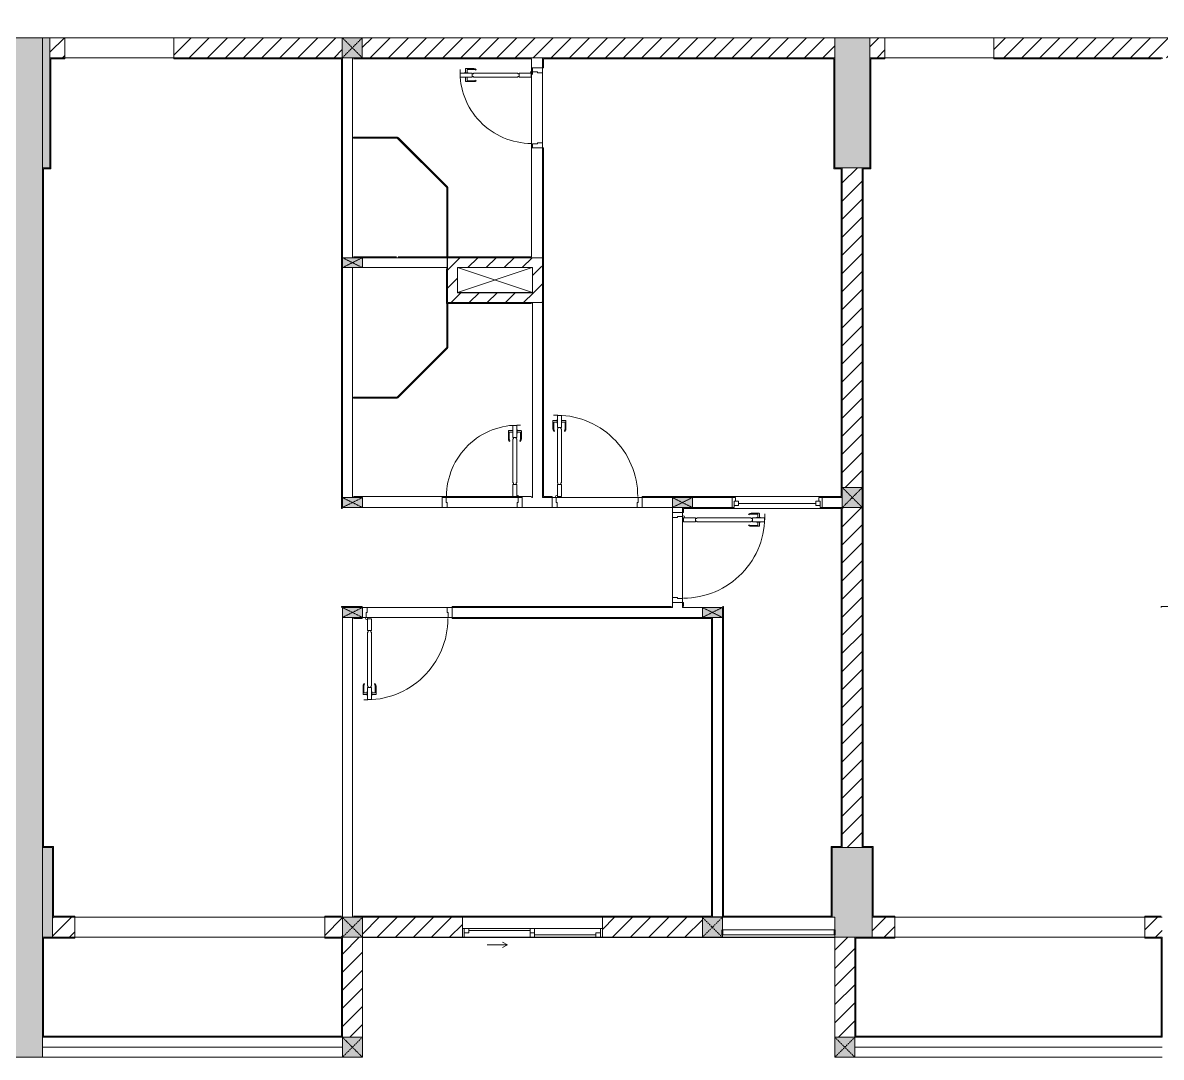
# Model space of a CAD drawing. Header units: millimetres. Extents: x 81424 to 264319, y 405 to 78637.
# Drawn here: x 228621 to 240007, y 23337 to 33687 of the extents above; entities that cross this region are included whole.
import ezdxf

# ---------------------------------------------------------------- set-up
doc = ezdxf.new("R2010")
doc.units = ezdxf.units.MM
doc.linetypes.add('IMPORT-Dash _2_', pattern=[6, 3, -3])
for name, color, linetype, lineweight in [('0-2', 130, 'Continuous', 9), ('A-DETL-GENF-6', 20, 'Continuous', 9), ('A-DETL-GENF-7', 130, 'Continuous', 9), ('A-DETL-THIN-3', 151, 'Continuous', 9), ('A-DOOR-2', 130, 'Continuous', 9), ('A-FLOR-1', 130, 'Continuous', 9), ('A-FLOR-HRAL-2', 130, 'Continuous', 9), ('A-GLAZ-2', 130, 'Continuous', 9), ('A-GLAZ-CURT', 130, 'Continuous', 9), ('A-WALL-1', 130, 'Continuous', 9), ('A-WALL-PATT-4', 130, 'Continuous', 9), ('A_1404_dwg-1', 130, 'Continuous', 9), ('I-WALL', 130, 'Continuous', 9), ('I-WALL-1', 130, 'Continuous', 9), ('S-COLS-1', 130, 'Continuous', 9), ('S-COLS-2', 130, 'Continuous', 9), ('S-COLS-4', 130, 'Continuous', 9), ('S-COLS-9', 130, 'IMPORT-Dash _2_', 9), ('S-COLS-HDLN-1', 130, 'IMPORT-Dash _2_', 9)]:
    doc.layers.add(name, color=color, linetype=linetype, lineweight=lineweight)
pattern_1 = [(45, (0, 0), (-90.50967, 90.50967), [])]

# ---------------------------------------------------------------- blocks, each defined once
blk = doc.blocks.new('A_1404_dwg_NCV_TKTC_KET CAU_rvt-1-TKTC_MB HOÀN THIỆN SÀN TẦNG 3-4-4819833-KeyPlan-CH4')
at = {"layer": 'S-COLS-1'}
for points in [[(91853, 32237), (91928, 32237), (91928, 33537), (91853, 33537), (91853, 33295)], [(99843, 32237), (100128, 32237), (100128, 33537), (99778, 33537), (99778, 32237)], [(91953, 24537), (91953, 25437), (91853, 25437), (91853, 24537)], [(99778, 24537), (100153, 24537), (100153, 25437), (99753, 25437), (99753, 24737), (99778, 24737), (99778, 24537)]]:
    blk.add_hatch(color=256, dxfattribs=at).paths.add_polyline_path(points)
at = {"layer": 'A-FLOR-1'}
for p, q in [((96753, 30987), (96003, 30987)), ((95053, 23337), (95053, 24535)), ((95053, 24535), (98653, 24535)), ((98653, 24535), (99778, 24535)), ((91853, 23337), (94853, 23337)), ((99977, 23337), (103053, 23337))]:
    blk.add_line(p, q, dxfattribs=at)
at = {"layer": 'S-COLS-2'}
for p, q in [((99853, 32237), (100053, 32237)), ((100053, 25437), (99853, 25437)), ((91953, 24537), (91953, 24737)), ((100153, 24537), (100153, 24737)), ((99778, 24537), (99978, 24537))]:
    blk.add_line(p, q, dxfattribs=at)
at = {"layer": 'S-COLS-2', "flags": 128}
for points in [[(91928, 33337), (91928, 33537), (91853, 33537)], [(100128, 33337), (100128, 33537), (99778, 33537), (99778, 33337)]]:
    blk.add_lwpolyline(points, dxfattribs=at)
blk = doc.blocks.new('A_1404_dwg_DOOR_CW_01 CANH MO-PANEL KINH - DIW_01-900x2200-CỬA GỖ VÂN LAMINATE-553393-TKTC_MB HOÀN THIỆN SÀN TẦNG 3-4-4819840-KeyPlan-CH4')
at = {"layer": 'A-DETL-GENF-7'}
for p, q in [((46582, 38482), (46582, 38521)), ((46666, 38525), (46586, 38525)), ((46599, 38482), (46599, 38513)), ((46603, 38517), (46666, 38517)), ((46691, 38517), (46687, 38511)), ((46582, 38438), (46582, 38399)), ((46666, 38395), (46586, 38395)), ((46599, 38438), (46599, 38407)), ((46603, 38403), (46666, 38403)), ((46691, 38404), (46687, 38410))]:
    blk.add_line(p, q, dxfattribs=at)
at = {"layer": 'A-DETL-GENF-7', "flags": 128}
for points in [[(46531, 38440), (46531, 38480), (46651, 38480), (46651, 38440)], [(46610, 38482), (46610, 38480), (46571, 38480), (46571, 38482)], [(46610, 38438), (46610, 38440), (46571, 38440), (46571, 38438)], [(47207, 38474), (47207, 38480), (46665, 38480), (46665, 38474), (46651, 38474), (46651, 38446), (46665, 38446), (46665, 38440), (47207, 38440), (47207, 38446), (47221, 38446), (47221, 38474)], [(47221, 38480), (47221, 38440), (47341, 38440), (47341, 38480)]]:
    blk.add_lwpolyline(points, close=True, dxfattribs=at)
at = {"layer": 'A-DETL-GENF-7'}
blk.add_circle((47343, 38430), 10, dxfattribs=at)
for centre, radius, start, end in [((47343, 38430), 814, 90, 182), ((46586, 38521), 4, 90, 180), ((46603, 38513), 4, 90, 180), ((46666, 38480), 45, 55, 90), ((46666, 38480), 37, 55, 90), ((46586, 38399), 4, 180, 270), ((46603, 38407), 4, 180, 270), ((46666, 38440), 37, 270, 305), ((46666, 38440), 45, 270, 305)]:
    blk.add_arc(centre, radius, start, end, dxfattribs=at)
at = {"layer": 'A-DOOR-2'}
blk.add_line((47353, 38430), (47353, 38455), dxfattribs=at)
at = {"layer": 'A-DOOR-2', "flags": 128}
for points in [[(47453, 39237), (47453, 39287), (47353, 39287), (47353, 39247), (47403, 39247), (47403, 39237)], [(47453, 38387), (47453, 38437), (47403, 38437), (47403, 38427), (47353, 38427), (47353, 38387)]]:
    blk.add_lwpolyline(points, close=True, dxfattribs=at)
blk = doc.blocks.new('A_1404_dwg_DOOR_CW_01 CANH MO-PANEL KINH - DIG_02-800x2200-CỬA NHÔM KÍNH-V60-TKTC_MB HOÀN THIỆN SÀN TẦNG 3-4-4819851-KeyPlan-CH4')
at = {"layer": 'A-DETL-GENF-7'}
for p, q in [((104756, 29607), (104717, 29607)), ((104800, 29607), (104839, 29607)), ((104713, 29524), (104713, 29603)), ((104721, 29586), (104721, 29524)), ((104721, 29498), (104728, 29503)), ((104756, 29590), (104725, 29590)), ((104800, 29590), (104831, 29590)), ((104835, 29498), (104828, 29503)), ((104835, 29586), (104835, 29524)), ((104843, 29524), (104843, 29603))]:
    blk.add_line(p, q, dxfattribs=at)
at = {"layer": 'A-DETL-GENF-7', "flags": 128}
for points in [[(104756, 29579), (104758, 29579), (104758, 29619), (104756, 29619)], [(104798, 29659), (104758, 29659), (104758, 29539), (104798, 29539)], [(104800, 29579), (104798, 29579), (104798, 29619), (104800, 29619)], [(104764, 29083), (104758, 29083), (104758, 29525), (104764, 29525), (104764, 29539), (104792, 29539), (104792, 29525), (104798, 29525), (104798, 29083), (104792, 29083), (104792, 29069), (104764, 29069)], [(104758, 29069), (104798, 29069), (104798, 28949), (104758, 28949)]]:
    blk.add_lwpolyline(points, close=True, dxfattribs=at)
at = {"layer": 'A-DETL-GENF-7'}
blk.add_circle((104808, 28947), 10, dxfattribs=at)
for centre, radius, start, end in [((104808, 28947), 714, 88, 180), ((104717, 29603), 4, 90, 180), ((104839, 29603), 4, 0, 90), ((104758, 29524), 45, 180, 215), ((104725, 29586), 4, 90, 180), ((104758, 29524), 37, 180, 215), ((104798, 29524), 37, 325, 0), ((104831, 29586), 4, 0, 90), ((104798, 29524), 45, 325, 0)]:
    blk.add_arc(centre, radius, start, end, dxfattribs=at)
at = {"layer": 'A-DOOR-2'}
blk.add_line((104808, 28937), (104783, 28937), dxfattribs=at)
at = {"layer": 'A-DOOR-2', "flags": 128}
for points in [[(104051, 28837), (104051, 28937), (104091, 28937), (104091, 28887), (104101, 28887), (104101, 28837)], [(104801, 28837), (104801, 28887), (104811, 28887), (104811, 28937), (104851, 28937), (104851, 28837)]]:
    blk.add_lwpolyline(points, close=True, dxfattribs=at)
blk = doc.blocks.new('A_1404_dwg_DOOR_CW_01 CANH MO-PANEL KINH - DIW_01-900x2200-CỬA GỖ VÂN LAMINATE-V61-TKTC_MB HOÀN THIỆN SÀN TẦNG 3-4-4819852-KeyPlan-CH4')
at = {"layer": 'A-DETL-GENF-7'}
for p, q in [((103259, 27050), (103259, 26970)), ((103267, 27076), (103274, 27071)), ((103267, 26987), (103267, 27050)), ((103381, 27076), (103374, 27071)), ((103381, 26987), (103381, 27050)), ((103389, 27050), (103389, 26970)), ((103302, 26966), (103263, 26966)), ((103302, 26983), (103271, 26983)), ((103346, 26983), (103377, 26983)), ((103346, 26966), (103385, 26966))]:
    blk.add_line(p, q, dxfattribs=at)
at = {"layer": 'A-DETL-GENF-7', "flags": 128}
for points in [[(103344, 27605), (103304, 27605), (103304, 27725), (103344, 27725)], [(103338, 27591), (103344, 27591), (103344, 27049), (103338, 27049), (103338, 27035), (103310, 27035), (103310, 27049), (103304, 27049), (103304, 27591), (103310, 27591), (103310, 27605), (103338, 27605)], [(103302, 26995), (103304, 26995), (103304, 26955), (103302, 26955)], [(103304, 26915), (103344, 26915), (103344, 27035), (103304, 27035)], [(103346, 26995), (103344, 26995), (103344, 26955), (103346, 26955)]]:
    blk.add_lwpolyline(points, close=True, dxfattribs=at)
at = {"layer": 'A-DETL-GENF-7'}
blk.add_circle((103294, 27727), 10, dxfattribs=at)
for centre, radius, start, end in [((103294, 27727), 814, 268, 0), ((103304, 27050), 45, 145, 180), ((103304, 27050), 37, 145, 180), ((103271, 26987), 4, 180, 270), ((103344, 27050), 37, 0, 35), ((103377, 26987), 4, 270, 0), ((103344, 27050), 45, 0, 35), ((103263, 26970), 4, 180, 270), ((103385, 26970), 4, 270, 0)]:
    blk.add_arc(centre, radius, start, end, dxfattribs=at)
at = {"layer": 'A-DOOR-2'}
blk.add_line((103294, 27737), (103319, 27737), dxfattribs=at)
at = {"layer": 'A-DOOR-2', "flags": 128}
blk.add_lwpolyline([(103253, 27837), (103301, 27837), (103301, 27787), (103291, 27787), (103291, 27737), (103253, 27737)], dxfattribs=at)
blk.add_lwpolyline([(104151, 27837), (104151, 27737), (104111, 27737), (104111, 27787), (104101, 27787), (104101, 27837)], close=True, dxfattribs=at)
blk = doc.blocks.new('A_1404_dwg_M_Fixed - 900 x 1400-901191-TKTC_MB HOÀN THIỆN SÀN TẦNG 3-4-4819853-KeyPlan-CH4')
at = {"layer": 'A-GLAZ-2'}
blk.add_line((107014, 28878), (107788, 28878), dxfattribs=at)
at = {"layer": 'A-GLAZ-2', "flags": 128}
for points in [[(106983, 28900), (106983, 28937), (106951, 28937)], [(107819, 28900), (107819, 28937), (107851, 28937)], [(106951, 28837), (106970, 28837), (106970, 28900), (107014, 28900), (107014, 28856), (106970, 28856)], [(107832, 28856), (107788, 28856), (107788, 28900), (107832, 28900), (107832, 28837), (107849, 28837)]]:
    blk.add_lwpolyline(points, dxfattribs=at)
blk = doc.blocks.new('A_1404_dwg_Railing - 50 x 10mm-901205-TKTC_MB HOÀN THIỆN SÀN TẦNG 3-4-4819863-KeyPlan-CH4')
at = {"layer": 'A-FLOR-HRAL-2', "flags": 128}
blk.add_lwpolyline([(107983, 24612), (107983, 24562), (107973, 24562), (107973, 24612)], close=True, dxfattribs=at)
blk = doc.blocks.new('A_1404_dwg_Railing - 50 x 10mm-901205-TKTC_MB HOÀN THIỆN SÀN TẦNG 3-4-V96-KeyPlan-CH4')
at = {"layer": 'A-FLOR-HRAL-2'}
blk.add_line((106848, 24562), (106848, 24612), dxfattribs=at)
at = {"layer": 'A-FLOR-HRAL-2', "flags": 128}
blk.add_lwpolyline([(106858, 24612), (106858, 24562), (106848, 24562)], dxfattribs=at)
blk = doc.blocks.new('A_1404_dwg_Railing - Railing-883259-TKTC_MB HOÀN THIỆN SÀN TẦNG 3-4-4819865-KeyPlan-CH4')
at = {"layer": 'A-FLOR-HRAL-2'}
for p, q in [((99773, 24612), (98658, 24612)), ((98658, 24562), (99773, 24562))]:
    blk.add_line(p, q, dxfattribs=at)
for name in ['A_1404_dwg_Railing - 50 x 10mm-901205-TKTC_MB HOÀN THIỆN SÀN TẦNG 3-4-V96-KeyPlan-CH4', 'A_1404_dwg_Railing - 50 x 10mm-901205-TKTC_MB HOÀN THIỆN SÀN TẦNG 3-4-4819863-KeyPlan-CH4']:
    blk.add_blockref(name, (-8200, 0))
blk = doc.blocks.new('A_1404_dwg_System Panel - Glazed-588850-TKTC_MB HOÀN THIỆN SÀN TẦNG 3-4-4819877-KeyPlan-CH4')
at = {"layer": 'A-GLAZ-CURT'}
blk.add_hatch(color=256, dxfattribs=at).paths.add_polyline_path([(103602, 32532), (103605, 32537), (103602, 32542), (103163, 32542), (103163, 32532)])
blk.add_line((103163, 32532), (103603, 32532), dxfattribs=at)
at = {"layer": 'A-GLAZ-CURT', "flags": 128}
blk.add_lwpolyline([(103605, 32542), (103163, 32542), (103163, 32532)], dxfattribs=at)
blk = doc.blocks.new('A_1404_dwg_System Panel - Glazed-580250-TKTC_MB HOÀN THIỆN SÀN TẦNG 3-4-4819878-KeyPlan-CH4')
at = {"layer": 'A-GLAZ-CURT'}
blk.add_hatch(color=256, dxfattribs=at).paths.add_polyline_path([(104097, 32038), (104103, 32047), (103605, 32537), (103605, 32530), (104096, 32039)])
blk.add_line((103602, 32533), (104096, 32039), dxfattribs=at)
at = {"layer": 'A-GLAZ-CURT', "flags": 128}
blk.add_lwpolyline([(104104, 32045), (103609, 32540), (103602, 32533)], dxfattribs=at)
blk = doc.blocks.new('A_1404_dwg_System Panel - Glazed-901202-TKTC_MB HOÀN THIỆN SÀN TẦNG 3-4-4819879-KeyPlan-CH4')
at = {"layer": 'A-GLAZ-CURT'}
blk.add_hatch(color=256, dxfattribs=at).paths.add_polyline_path([(104106, 31347), (104101, 32041), (104096, 32038), (104096, 31347), (104104, 31347)])
at = {"layer": 'A-GLAZ-CURT', "flags": 128}
blk.add_lwpolyline([(104096, 32041), (104096, 31347), (104106, 31347), (104106, 32041)], close=True, dxfattribs=at)
blk = doc.blocks.new('A_1404_dwg_System Panel - Glazed-901203-TKTC_MB HOÀN THIỆN SÀN TẦNG 3-4-4819880-KeyPlan-CH4')
at = {"layer": 'A-GLAZ-CURT'}
blk.add_hatch(color=256, dxfattribs=at).paths.add_polyline_path([(103602, 29932), (103603, 29937), (103599, 29942), (103163, 29942), (103163, 29932), (103599, 29932)])
blk.add_line((103163, 29932), (103603, 29932), dxfattribs=at)
at = {"layer": 'A-GLAZ-CURT', "flags": 128}
blk.add_lwpolyline([(103601, 29942), (103163, 29942), (103163, 29932)], dxfattribs=at)
blk = doc.blocks.new('A_1404_dwg_System Panel - Glazed-580253-TKTC_MB HOÀN THIỆN SÀN TẦNG 3-4-4819881-KeyPlan-CH4')
at = {"layer": 'A-GLAZ-CURT'}
blk.add_hatch(color=256, dxfattribs=at).paths.add_polyline_path([(103606, 29933), (104101, 30435), (104096, 30437), (103603, 29937)])
blk.add_line((103606, 29933), (104104, 30431), dxfattribs=at)
at = {"layer": 'A-GLAZ-CURT', "flags": 128}
blk.add_lwpolyline([(104096, 30437), (103599, 29940), (103606, 29933)], dxfattribs=at)
blk = doc.blocks.new('A_1404_dwg_System Panel - Glazed-901204-TKTC_MB HOÀN THIỆN SÀN TẦNG 3-4-4819882-KeyPlan-CH4')
at = {"layer": 'A-GLAZ-CURT'}
blk.add_hatch(color=256, dxfattribs=at).paths.add_polyline_path([(104104, 30435), (104106, 30435), (104103, 30877), (104096, 30877), (104101, 30435), (104103, 30435)])
at = {"layer": 'A-GLAZ-CURT', "flags": 128}
blk.add_lwpolyline([(104106, 30435), (104106, 30877), (104096, 30877), (104096, 30435)], close=True, dxfattribs=at)
blk = doc.blocks.new('A_1404_dwg_G1_SOF - BO TRU - 100x200-746114-TKTC_MB HOÀN THIỆN SÀN TẦNG 3-4-4819846-KeyPlan-CH4')
at = {"layer": 'S-COLS-1'}
blk.add_hatch(color=256, dxfattribs=at).paths.add_polyline_path([(49953, 40037), (49953, 40237), (49853, 40237), (49853, 40037)])
at = {"layer": 'S-COLS-1', "flags": 128}
blk.add_lwpolyline([(49853, 40037), (49853, 40237), (49953, 40237), (49953, 40037)], close=True, dxfattribs=at)
at = {"layer": 'S-COLS-HDLN-1'}
for p, q in [((49953, 40037), (49853, 40237)), ((49853, 40037), (49953, 40237))]:
    blk.add_line(p, q, dxfattribs=at)
blk = doc.blocks.new('A_1404_dwg_DOOR_CW_01 CANH MO-PANEL KINH - DIG_01-900x2200-CỬA NHÔM KÍNH-901226-TKTC_MB HOÀN THIỆN SÀN TẦNG 3-4-4819905-KeyPlan-CH4')
at = {"layer": 'A-DETL-GENF-7'}
for p, q in [((37865, 26650), (37865, 26570)), ((37873, 26676), (37879, 26671)), ((37873, 26587), (37873, 26650)), ((37986, 26676), (37980, 26671)), ((37987, 26587), (37987, 26650)), ((37995, 26650), (37995, 26570)), ((37908, 26566), (37869, 26566)), ((37908, 26583), (37877, 26583)), ((37952, 26583), (37983, 26583)), ((37952, 26566), (37991, 26566))]:
    blk.add_line(p, q, dxfattribs=at)
at = {"layer": 'A-DETL-GENF-7', "flags": 128}
for points in [[(37910, 27205), (37950, 27205), (37950, 27325), (37910, 27325)], [(37916, 27191), (37910, 27191), (37910, 26649), (37916, 26649), (37916, 26635), (37944, 26635), (37944, 26649), (37950, 26649), (37950, 27191), (37944, 27191), (37944, 27205), (37916, 27205)], [(37908, 26595), (37910, 26595), (37910, 26555), (37908, 26555)], [(37950, 26515), (37910, 26515), (37910, 26635), (37950, 26635)], [(37952, 26595), (37950, 26595), (37950, 26555), (37952, 26555)]]:
    blk.add_lwpolyline(points, close=True, dxfattribs=at)
at = {"layer": 'A-DETL-GENF-7'}
blk.add_circle((37960, 27327), 10, dxfattribs=at)
for centre, radius, start, end in [((37960, 27327), 814, 180, 272), ((37910, 26650), 45, 145, 180), ((37910, 26650), 37, 145, 180), ((37950, 26650), 37, 0, 35), ((37950, 26650), 45, 0, 35), ((37869, 26570), 4, 180, 270), ((37877, 26587), 4, 180, 270), ((37983, 26587), 4, 270, 0), ((37991, 26570), 4, 270, 0)]:
    blk.add_arc(centre, radius, start, end, dxfattribs=at)
at = {"layer": 'A-DOOR-2'}
blk.add_line((37960, 27337), (37935, 27337), dxfattribs=at)
at = {"layer": 'A-DOOR-2', "flags": 128}
for points in [[(37153, 27437), (37103, 27437), (37103, 27337), (37143, 27337), (37143, 27387), (37153, 27387)], [(38003, 27437), (37953, 27437), (37953, 27387), (37963, 27387), (37963, 27337), (38003, 27337)]]:
    blk.add_lwpolyline(points, close=True, dxfattribs=at)
blk = doc.blocks.new('A_1404_dwg_Railing - Railing-916117-TKTC_MB HOÀN THIỆN SÀN TẦNG 3-4-4819920-KeyPlan-CH4')
at = {"layer": 'A-FLOR-HRAL-2'}
blk.add_line((91853, 23537), (94853, 23537), dxfattribs=at)
blk = doc.blocks.new('A_1404_dwg_NCV_TKTC_TANG 3 - 4_rvt-1-TKTC_MB HOÀN THIỆN SÀN TẦNG 3-4-4819943-KeyPlan-CH4')
at = {"layer": 'A-WALL-PATT-4'}
h = blk.add_hatch(color=256, dxfattribs=at)
h.paths.add_polyline_path([(91928, 33327), (92078, 33327), (92078, 33337), (91928, 33337)])
h.paths.add_polyline_path([(94703, 33327), (94853, 33327), (94852, 33337), (93168, 33337), (93168, 33327), (93613, 33327)])
for points in [[(91938, 32237), (91938, 33327), (91928, 33327), (91928, 32237)], [(94843, 28827), (94853, 28827), (94852, 33327), (94843, 33327), (94843, 28837)], [(98039, 33327), (99778, 33327), (99778, 33337), (96863, 33337), (96863, 33327)], [(99768, 32227), (99778, 32227), (99778, 33327), (99768, 33327), (99768, 32237)], [(100128, 32237), (100138, 32237), (100138, 33327), (100128, 33327), (100128, 33295)], [(91853, 25447), (91863, 25447), (91863, 32237), (91853, 32237), (91853, 28837)], [(91938, 32227), (91938, 32237), (91863, 32237), (91863, 32227)], [(99843, 32227), (99843, 32237), (99778, 32237), (99778, 32227)], [(99843, 28937), (99853, 28937), (99853, 32237), (99843, 32237), (99843, 28947)], [(100053, 25447), (100063, 25447), (100063, 32237), (100053, 32237), (100053, 28837)], [(100138, 32227), (100138, 32237), (100063, 32237), (100063, 32227), (100128, 32227)], [(99853, 25437), (99853, 28837), (99843, 28837), (99843, 25437)], [(98653, 24747), (98663, 24747), (98663, 27847), (98653, 27847), (98653, 25215)], [(98543, 24737), (98553, 24737), (98553, 27737), (98543, 27737), (98543, 24747)], [(91853, 25437), (91953, 25437), (91953, 25447), (91853, 25447)], [(91963, 24747), (91963, 25447), (91953, 25447), (91953, 24747)], [(99778, 25437), (99843, 25437), (99843, 25447), (99743, 25447), (99743, 25437), (99753, 25437)], [(99753, 24747), (99753, 25437), (99743, 25437), (99743, 24747)], [(100053, 25437), (100153, 25437), (100153, 25447), (100053, 25447)], [(100163, 24747), (100158, 25447), (100153, 25447), (100153, 24747)], [(91863, 23537), (91863, 24527), (91853, 24527), (91853, 23537)], [(94852, 23537), (94853, 23537), (94852, 24537), (94843, 24537), (94843, 23537)], [(99988, 23537), (99988, 24527), (99978, 24527), (99978, 23537)]]:
    blk.add_hatch(color=256, dxfattribs=at).paths.add_polyline_path(points)
h = blk.add_hatch(color=256, dxfattribs=at)
h.paths.add_polyline_path([(96853, 28937), (96863, 28937), (96863, 32437), (96853, 32437), (96853, 30986)])
h.paths.add_polyline_path([(96853, 33237), (96863, 33237), (96863, 33337), (96853, 33337), (96853, 33295)])
h = blk.add_hatch(color=256, dxfattribs=at)
h.paths.add_polyline_path([(100138, 33327), (100278, 33327), (100278, 33337), (100128, 33337), (100128, 33327)])
h.paths.add_polyline_path([(103053, 33327), (103053, 33337), (101368, 33337), (101368, 33327), (102903, 33327)])
h = blk.add_hatch(color=256, dxfattribs=at)
h.paths.add_polyline_path([(96951, 28937), (96951, 28947), (96863, 28947), (96863, 28937)])
h.paths.add_polyline_path([(97851, 28937), (98751, 28937), (98751, 28947), (97851, 28947)])
h.paths.add_polyline_path([(99651, 28937), (99843, 28937), (99843, 28947), (99651, 28947)])
h = blk.add_hatch(color=256, dxfattribs=at)
h.paths.add_polyline_path([(98653, 28827), (98751, 28827), (98751, 28837), (98253, 28837), (98253, 28827), (98263, 28827)])
h.paths.add_polyline_path([(99651, 28827), (99843, 28827), (99843, 28837), (99651, 28837)])
h = blk.add_hatch(color=256, dxfattribs=at)
h.paths.add_polyline_path([(98263, 27837), (98263, 27887), (98253, 27887), (98253, 27837)])
h.paths.add_polyline_path([(98263, 28787), (98263, 28827), (98253, 28827), (98253, 28787)])
h = blk.add_hatch(color=256, dxfattribs=at)
h.paths.add_polyline_path([(94853, 27837), (95051, 27837), (95051, 27847), (94843, 27847), (94843, 27837)])
h.paths.add_polyline_path([(96853, 27837), (98143, 27837), (98143, 27847), (95951, 27847), (95951, 27837)])
h = blk.add_hatch(color=256, dxfattribs=at)
h.paths.add_polyline_path([(94963, 27727), (95051, 27727), (95051, 27737), (94963, 27737)])
h.paths.add_polyline_path([(96853, 27727), (98543, 27727), (98543, 27737), (95951, 27737), (95951, 27727)])
h = blk.add_hatch(color=256, dxfattribs=at)
h.paths.add_polyline_path([(94843, 24737), (94843, 24747), (94678, 24747), (94678, 24737)])
h.paths.add_polyline_path([(91963, 24737), (92178, 24737), (92176, 24747), (91953, 24747), (91953, 24737)])
h = blk.add_hatch(color=256, dxfattribs=at)
h.paths.add_polyline_path([(98039, 24737), (98543, 24737), (98543, 24747), (97453, 24747), (97453, 24737)])
h.paths.add_polyline_path([(96053, 24737), (96053, 24747), (94953, 24747), (94953, 24737), (95053, 24737)])
h = blk.add_hatch(color=256, dxfattribs=at)
h.paths.add_polyline_path([(102878, 24737), (103043, 24737), (103043, 24747), (102878, 24747)])
h.paths.add_polyline_path([(100378, 24737), (100378, 24747), (100153, 24747), (100153, 24737), (100163, 24737)])
h = blk.add_hatch(color=256, dxfattribs=at)
h.paths.add_polyline_path([(92178, 24527), (92176, 24537), (91853, 24535), (91853, 24527), (92177, 24527)])
h.paths.add_polyline_path([(94843, 24527), (94843, 24537), (94678, 24537), (94678, 24527)])
h = blk.add_hatch(color=256, dxfattribs=at)
h.paths.add_polyline_path([(99978, 24527), (100378, 24527), (100378, 24537), (99978, 24537)])
h.paths.add_polyline_path([(103043, 24527), (103043, 24537), (102878, 24537), (102878, 24527)])
at = {"layer": 'A-FLOR-1'}
for p, q in [((93168, 33337), (92078, 33337)), ((101368, 33337), (100278, 33337)), ((96853, 33187), (96853, 32487)), ((94953, 32537), (94963, 32537)), ((96753, 30887), (96743, 30887)), ((94963, 29937), (94953, 29937)), ((96611, 28937), (95891, 28937)), ((96991, 28937), (97811, 28937)), ((97801, 28837), (97001, 28837)), ((98153, 27937), (98153, 28737)), ((94843, 24737), (94853, 24737)), ((103043, 24737), (103053, 24737))]:
    blk.add_line(p, q, dxfattribs=at)
at = {"layer": 'A-FLOR-1', "flags": 128}
for points in [[(93168, 33537), (92078, 33537), (92078, 33337), (93168, 33337)], [(101368, 33537), (100278, 33537), (100278, 33337), (101368, 33337)], [(96601, 28837), (95901, 28837)], [(95101, 27837), (95901, 27837)], [(95911, 27737), (95091, 27737)]]:
    blk.add_lwpolyline(points, close=True, dxfattribs=at)
for points in [[(95903, 31227), (95903, 31237), (95901, 31237)], [(92178, 24737), (92178, 24537), (94678, 24537), (94678, 24737), (92178, 24737), (94678, 24737)], [(100378, 24737), (100378, 24537), (102878, 24537), (102878, 24737), (100378, 24737), (102878, 24737)]]:
    blk.add_lwpolyline(points, dxfattribs=at)
at = {"layer": 'A-WALL-1'}
for p, q in [((96853, 33337), (96753, 33337)), ((96853, 33237), (96853, 33337)), ((96753, 33237), (96853, 33237)), ((96853, 33187), (96853, 32487)), ((96853, 32437), (96753, 32437)), ((96853, 31337), (96853, 32437)), ((96753, 31337), (96853, 31337)), ((94853, 31237), (94853, 28937)), ((94953, 28937), (94953, 31237)), ((95851, 28837), (95851, 28937)), ((96651, 28937), (96651, 28837)), ((96951, 28937), (96863, 28937)), ((96951, 28837), (96951, 28937)), ((96991, 28937), (97811, 28937)), ((97851, 28937), (97851, 28837)), ((98153, 28937), (97851, 28937)), ((98751, 28937), (98353, 28937)), ((98751, 28837), (98751, 28937)), ((99651, 28937), (99651, 28837)), ((99843, 28937), (99651, 28937)), ((99853, 28937), (99843, 28937)), ((99853, 28837), (99853, 28937)), ((95053, 28837), (95851, 28837)), ((96601, 28837), (95901, 28837)), ((96651, 28837), (96951, 28837)), ((97801, 28837), (97001, 28837)), ((97851, 28837), (98153, 28837)), ((98153, 28837), (98153, 28827)), ((98153, 28827), (98153, 28787)), ((98253, 28827), (98253, 28837)), ((98253, 28787), (98253, 28827)), ((98353, 28837), (98751, 28837)), ((99651, 28837), (99843, 28837)), ((99843, 28837), (99853, 28837)), ((98153, 28787), (98253, 28787)), ((98153, 27937), (98153, 28737)), ((98253, 28747), (98253, 27927)), ((95951, 27837), (95951, 27737)), ((98253, 27887), (98153, 27887)), ((98253, 27837), (98253, 27887)), ((98453, 27837), (98253, 27837)), ((94853, 27737), (94853, 24737)), ((94953, 24737), (94953, 27737)), ((95951, 27737), (98453, 27737)), ((94853, 24737), (94953, 24737))]:
    blk.add_line(p, q, dxfattribs=at)
at = {"layer": 'A-WALL-1', "flags": 128}
for points in [[(94953, 31337), (94953, 33337), (94853, 33337), (94853, 31337)], [(95053, 31237), (95901, 31237), (95901, 31337), (95053, 31337)], [(96863, 28937), (96853, 28937), (96853, 30887), (96753, 30887), (96753, 28937), (96743, 28937)], [(98153, 27887), (98153, 27837), (98143, 27837), (95951, 27837)], [(98553, 27737), (98553, 24742), (98653, 24742), (98653, 27737)], [(98653, 24612), (98653, 24737), (99778, 24737), (99778, 24612)], [(99778, 24562), (99778, 24537), (98653, 24537), (98653, 24562)]]:
    blk.add_lwpolyline(points, dxfattribs=at)
at = {"layer": 'I-WALL'}
for p, q in [((96853, 33337), (96853, 33237)), ((96743, 32437), (96743, 33237)), ((96853, 32437), (96853, 31337)), ((95851, 28947), (96651, 28947)), ((96863, 28937), (96951, 28937)), ((97851, 28937), (98153, 28937)), ((98353, 28937), (98751, 28937)), ((98751, 28947), (99651, 28947)), ((99651, 28937), (99843, 28937)), ((98253, 28827), (98253, 28787)), ((98751, 28837), (98353, 28837)), ((99651, 28827), (98751, 28827)), ((99843, 28837), (99651, 28837)), ((95951, 27837), (98143, 27837)), ((98253, 27887), (98253, 27837)), ((98453, 27737), (95951, 27737)), ((96053, 24747), (97453, 24747)), ((97453, 24737), (96053, 24737)), ((98653, 24742), (98653, 24737)), ((98663, 24747), (99743, 24747)), ((99753, 24737), (99753, 24747)), ((91863, 23547), (94843, 23547)), ((94843, 23537), (91863, 23537)), ((99988, 23547), (103043, 23547)), ((103043, 23537), (99988, 23537))]:
    blk.add_line(p, q, dxfattribs=at)
at = {"layer": 'I-WALL-1'}
for p, q in [((95052, 33337), (94953, 33337)), ((94953, 33337), (94953, 33327)), ((94953, 31347), (94953, 31337)), ((95393, 31347), (94963, 31347)), ((95896, 31347), (95409, 31347)), ((95906, 31347), (95896, 31347)), ((94853, 28937), (94853, 31237)), ((95893, 31227), (95893, 30877)), ((95896, 30877), (95903, 30877)), ((95906, 30877), (96743, 30877)), ((99853, 28937), (99853, 29037)), ((100053, 29037), (100053, 28837)), ((94953, 28947), (94953, 28937)), ((99843, 28937), (99853, 28937)), ((98253, 28837), (98253, 28827)), ((98253, 27837), (98263, 27837)), ((98553, 24737), (98553, 27737)), ((94953, 24747), (94953, 24737)), ((94953, 24737), (95053, 24737)), ((91853, 23537), (91863, 23537))]:
    blk.add_line(p, q, dxfattribs=at)
at = {"layer": 'I-WALL-1', "flags": 128}
for points in [[(91853, 25437), (91953, 25437), (91953, 24747), (91953, 24737), (92178, 24737), (92178, 24747), (91963, 24747), (91963, 25447), (91953, 25447), (91863, 25447), (91863, 32227), (91938, 32227), (91938, 32237), (91938, 33327), (92078, 33327), (92078, 33337), (91928, 33337), (91928, 33327), (91928, 32237)], [(94852, 33337), (93168, 33337), (93168, 33327), (94843, 33327), (94843, 28827), (94853, 28827)], [(94853, 31337), (94853, 33327), (94853, 33337)], [(94963, 33327), (96743, 33327), (96743, 33237), (96753, 33237)], [(96753, 33337), (96743, 33337), (95052, 33337)], [(99853, 29037), (99853, 32237), (99843, 32237), (99778, 32237), (99778, 33327), (99778, 33337), (96863, 33337), (96853, 33337)], [(96853, 33237), (96863, 33237), (96863, 33327), (99768, 33327), (99768, 32227), (99778, 32227), (99843, 32227), (99843, 28947), (99651, 28947), (99651, 28937)], [(100053, 28837), (100053, 25447), (100053, 25437), (100153, 25437), (100153, 24747), (100153, 24737), (100378, 24737), (100378, 24747), (100163, 24747), (100163, 25447), (100153, 25447), (100063, 25447), (100063, 32227), (100138, 32227), (100138, 32237), (100138, 33327), (100278, 33327), (100278, 33337), (100128, 33337), (100128, 33327), (100128, 32237)], [(103053, 33327), (103053, 33337), (101368, 33337), (101368, 33327), (103043, 33327)], [(96753, 32437), (96743, 32437), (96743, 31347), (95906, 31347)], [(96951, 28937), (96951, 28947), (96863, 28947), (96863, 32437), (96853, 32437)], [(91928, 32237), (91863, 32237), (91853, 32237)], [(100128, 32237), (100063, 32237), (100053, 32237), (100053, 29037)], [(95053, 31337), (96743, 31337), (96753, 31337)], [(96853, 31337), (96853, 28937), (96863, 28937)], [(96743, 30887), (95903, 30887), (95903, 31227)], [(95851, 28937), (95851, 28947), (94963, 28947)], [(96743, 28947), (96651, 28947), (96651, 28937)], [(98751, 28937), (98751, 28947), (97851, 28947), (97851, 28937)], [(98253, 28787), (98263, 28787), (98263, 28827), (98751, 28827), (98751, 28837)], [(99651, 28837), (99651, 28827), (99843, 28827), (99843, 25447), (99743, 25447), (99743, 25437), (99743, 24747), (99753, 24747), (99753, 25437), (99843, 25437), (99853, 25437), (99853, 28837), (99843, 28837)], [(95051, 27837), (95051, 27847), (94843, 27847), (94843, 27837)], [(98143, 27847), (95951, 27847), (95951, 27837)], [(98263, 27847), (98263, 27887), (98253, 27887)], [(98653, 27737), (98653, 24747), (98663, 24747), (98663, 27847), (98653, 27847)], [(103251, 27837), (103251, 27847), (103043, 27847), (103043, 27837)], [(94963, 27727), (95051, 27727), (95051, 27737)], [(95951, 27737), (95951, 27727), (98543, 27727), (98543, 24747), (97453, 24747), (97453, 24737), (98453, 24737)], [(94843, 24747), (94678, 24747), (94678, 24737), (94843, 24737)], [(95053, 24737), (96053, 24737), (96053, 24747), (94963, 24747)], [(98453, 24737), (98543, 24737), (98553, 24737)], [(103043, 24747), (102878, 24747), (102878, 24737), (103043, 24737)], [(91863, 23537), (91863, 24527), (92178, 24527), (92178, 24537), (91853, 24537)]]:
    blk.add_lwpolyline(points, dxfattribs=at)
for points in [[(94843, 24527), (94843, 23537), (94853, 23537), (94853, 24537), (94843, 24537), (94678, 24537), (94678, 24527)], [(99988, 23537), (99988, 24527), (100378, 24527), (100378, 24537), (99978, 24537), (99978, 24527), (99978, 23537)], [(103043, 24527), (103043, 23537), (103053, 23537), (103053, 24537), (103043, 24537), (102878, 24537), (102878, 24527)]]:
    blk.add_lwpolyline(points, close=True, dxfattribs=at)
for name, p, rotation in [('A_1404_dwg_DOOR_CW_01 CANH MO-PANEL KINH - DIG_02-800x2200-CỬA NHÔM KÍNH-V60-TKTC_MB HOÀN THIỆN SÀN TẦNG 3-4-4819851-KeyPlan-CH4', (125690, -71614), 90), ('A_1404_dwg_G1_SOF - BO TRU - 100x200-746114-TKTC_MB HOÀN THIỆN SÀN TẦNG 3-4-4819846-KeyPlan-CH4', (135090, -18616), 90), ('A_1404_dwg_DOOR_CW_01 CANH MO-PANEL KINH - DIW_01-900x2200-CỬA GỖ VÂN LAMINATE-553393-TKTC_MB HOÀN THIỆN SÀN TẦNG 3-4-4819840-KeyPlan-CH4', (58563, 76290), 270), ('A_1404_dwg_G1_SOF - BO TRU - 100x200-746114-TKTC_MB HOÀN THIỆN SÀN TẦNG 3-4-4819846-KeyPlan-CH4', (135090, -21016), 90), ('A_1404_dwg_G1_SOF - BO TRU - 100x200-746114-TKTC_MB HOÀN THIỆN SÀN TẦNG 3-4-4819846-KeyPlan-CH4', (138390, -21016), 90), ('A_1404_dwg_DOOR_CW_01 CANH MO-PANEL KINH - DIG_01-900x2200-CỬA NHÔM KÍNH-901226-TKTC_MB HOÀN THIỆN SÀN TẦNG 3-4-4819905-KeyPlan-CH4', (125590, -9216), 90), ('A_1404_dwg_G1_SOF - BO TRU - 100x200-746114-TKTC_MB HOÀN THIỆN SÀN TẦNG 3-4-4819846-KeyPlan-CH4', (135090, -22116), 90), ('A_1404_dwg_G1_SOF - BO TRU - 100x200-746114-TKTC_MB HOÀN THIỆN SÀN TẦNG 3-4-4819846-KeyPlan-CH4', (138690, -22116), 90)]:
    blk.add_blockref(name, p, dxfattribs=dict(rotation=rotation))
for name, p in [('A_1404_dwg_System Panel - Glazed-588850-TKTC_MB HOÀN THIỆN SÀN TẦNG 3-4-4819877-KeyPlan-CH4', (-8200, 0)), ('A_1404_dwg_System Panel - Glazed-580250-TKTC_MB HOÀN THIỆN SÀN TẦNG 3-4-4819878-KeyPlan-CH4', (-8200, 0)), ('A_1404_dwg_System Panel - Glazed-901202-TKTC_MB HOÀN THIỆN SÀN TẦNG 3-4-4819879-KeyPlan-CH4', (-8200, 0)), ('A_1404_dwg_System Panel - Glazed-901204-TKTC_MB HOÀN THIỆN SÀN TẦNG 3-4-4819882-KeyPlan-CH4', (-8200, 0)), ('A_1404_dwg_System Panel - Glazed-580253-TKTC_MB HOÀN THIỆN SÀN TẦNG 3-4-4819881-KeyPlan-CH4', (-8200, 0)), ('A_1404_dwg_System Panel - Glazed-901203-TKTC_MB HOÀN THIỆN SÀN TẦNG 3-4-4819880-KeyPlan-CH4', (-8200, 0)), ('A_1404_dwg_DOOR_CW_01 CANH MO-PANEL KINH - DIG_02-800x2200-CỬA NHÔM KÍNH-V60-TKTC_MB HOÀN THIỆN SÀN TẦNG 3-4-4819851-KeyPlan-CH4', (-8200, 0)), ('A_1404_dwg_M_Fixed - 900 x 1400-901191-TKTC_MB HOÀN THIỆN SÀN TẦNG 3-4-4819853-KeyPlan-CH4', (-8200, 0)), ('A_1404_dwg_DOOR_CW_01 CANH MO-PANEL KINH - DIW_01-900x2200-CỬA GỖ VÂN LAMINATE-V61-TKTC_MB HOÀN THIỆN SÀN TẦNG 3-4-4819852-KeyPlan-CH4', (-8200, 0)), ('A_1404_dwg_Railing - Railing-883259-TKTC_MB HOÀN THIỆN SÀN TẦNG 3-4-4819865-KeyPlan-CH4', (0, 0)), ('A_1404_dwg_Railing - Railing-916117-TKTC_MB HOÀN THIỆN SÀN TẦNG 3-4-4819920-KeyPlan-CH4', (0, 0))]:
    blk.add_blockref(name, p)
blk = doc.blocks.new('A_1404_dwg_1_FAMILY RVT - W01-WxH 1400x1400xmm-V3-TKTC_MB HOÀN THIỆN SÀN TẦNG 3-4-4819952-KeyPlan-CH4')
at = {"layer": 'A-GLAZ-2'}
for p, q in [((97453, 24537), (97453, 24737)), ((96072, 24537), (96072, 24626)), ((96730, 24604), (96116, 24604)), ((97434, 24537), (97434, 24626)), ((96730, 24582), (96775, 24582)), ((96775, 24537), (96730, 24537)), ((97389, 24560), (96775, 24560)), ((96504, 24461), (96301, 24461))]:
    blk.add_line(p, q, dxfattribs=at)
at = {"layer": 'A-GLAZ-2', "flags": 128}
for points in [[(96053, 24737), (96053, 24537), (97453, 24537), (97389, 24537)], [(97453, 24626), (97434, 24626), (96775, 24626), (96730, 24626), (96116, 24626), (96053, 24626)], [(96730, 24626), (96730, 24537), (96072, 24537), (96053, 24537)], [(96072, 24582), (96116, 24582), (96116, 24626)], [(96775, 24626), (96775, 24537), (97389, 24537), (97389, 24582), (97434, 24582)], [(96453, 24436), (96504, 24461), (96453, 24487)]]:
    blk.add_lwpolyline(points, dxfattribs=at)
blk = doc.blocks.new('A_1404_dwg_G1_SOF - BO TRU - 200x200-3054293-TKTC_MB HOÀN THIỆN SÀN TẦNG 3-4-4819986-KeyPlan-CH4')
at = {"layer": 'S-COLS-9'}
blk.add_hatch(color=256, dxfattribs=at).paths.add_polyline_path([(41853, 71512), (42053, 71512), (42052, 71712), (41853, 71712)])
at = {"layer": 'S-COLS-4', "flags": 128}
blk.add_lwpolyline([(42053, 71712), (41853, 71712), (41853, 71512), (42053, 71512)], close=True, dxfattribs=at)
at = {"layer": 'S-COLS-HDLN-1'}
for p, q in [((42053, 71712), (41853, 71512)), ((41853, 71712), (42053, 71512))]:
    blk.add_line(p, q, dxfattribs=at)
blk = doc.blocks.new('A_1404_dwg_G1_SOF - BO TRU - 200x200-V19-TKTC_MB HOÀN THIỆN SÀN TẦNG 3-4-4819998-KeyPlan-CH4')
at = {"layer": 'S-COLS-9'}
blk.add_hatch(color=256, dxfattribs=at).paths.add_polyline_path([(98648, 24537), (98652, 24537), (98648, 24562), (98648, 24737), (98453, 24737), (98453, 24537)])
at = {"layer": 'S-COLS-4', "flags": 128}
for points in [[(98453, 24737), (98453, 24537), (98653, 24537), (98653, 24562)], [(98653, 24612), (98653, 24737), (98553, 24737)]]:
    blk.add_lwpolyline(points, dxfattribs=at)
at = {"layer": 'S-COLS-HDLN-1'}
for p, q in [((98653, 24737), (98453, 24537)), ((98453, 24737), (98653, 24537))]:
    blk.add_line(p, q, dxfattribs=at)
blk = doc.blocks.new('A_1404_dwg_G1_SOF - BO TRU - 200x200-V23-TKTC_MB HOÀN THIỆN SÀN TẦNG 3-4-4820002-KeyPlan-CH4')
at = {"layer": 'S-COLS-9'}
blk.add_hatch(color=256, dxfattribs=at).paths.add_polyline_path([(94853, 33337), (95052, 33337), (95052, 33537), (94852, 33537), (94852, 33337)])
at = {"layer": 'S-COLS-4'}
blk.add_line((94853, 33337), (94953, 33337), dxfattribs=at)
at = {"layer": 'S-COLS-4', "flags": 128}
blk.add_lwpolyline([(95052, 33337), (95052, 33537), (94852, 33537), (94852, 33337)], dxfattribs=at)
at = {"layer": 'S-COLS-HDLN-1'}
for p, q in [((95052, 33537), (94852, 33337)), ((94852, 33537), (95052, 33337))]:
    blk.add_line(p, q, dxfattribs=at)
blk = doc.blocks.new('A_1404_dwg_G1_SOF - BO TRU - 200x200-V32-TKTC_MB HOÀN THIỆN SÀN TẦNG 3-4-4820011-KeyPlan-CH4')
at = {"layer": 'S-COLS-9'}
blk.add_hatch(color=256, dxfattribs=at).paths.add_polyline_path([(52853, 28837), (52853, 29037), (52653, 29037), (52653, 28837)])
at = {"layer": 'S-COLS-4'}
for p, q in [((52853, 29037), (52653, 29037)), ((52653, 28837), (52853, 28837))]:
    blk.add_line(p, q, dxfattribs=at)
at = {"layer": 'S-COLS-HDLN-1'}
for p, q in [((52853, 29037), (52653, 28837)), ((52653, 29037), (52853, 28837))]:
    blk.add_line(p, q, dxfattribs=at)
blk = doc.blocks.new('A_1404_dwg_G1_SOF - BO TRU - 200x200-V11-TKTC_MB HOÀN THIỆN SÀN TẦNG 3-4-4819990-KeyPlan-CH4')
at = {"layer": 'S-COLS-9'}
blk.add_hatch(color=256, dxfattribs=at).paths.add_polyline_path([(42053, 25437), (42053, 25637), (41853, 25637), (41853, 25437)])
at = {"layer": 'S-COLS-4', "flags": 128}
blk.add_lwpolyline([(41853, 25637), (41853, 25437), (42053, 25437), (42053, 25637)], dxfattribs=at)
at = {"layer": 'S-COLS-HDLN-1'}
for p, q in [((42053, 25637), (41853, 25437)), ((41853, 25637), (42053, 25437))]:
    blk.add_line(p, q, dxfattribs=at)
blk = doc.blocks.new('A_1404_dwg-4819832-KeyPlan-CH4')
at = {"layer": 'A-WALL-PATT-4'}
h = blk.add_hatch(dxfattribs=at)
h.set_pattern_fill('FP_29', color=256, style=0, pattern_type=2)
h.set_pattern_definition(pattern_1)
h.paths.add_polyline_path([(96853, 33337), (99778, 33337), (99778, 33537), (95052, 33537), (95052, 33337)])
h.paths.add_polyline_path([(92078, 33337), (92078, 33537), (91928, 33537), (91928, 33337)])
h.paths.add_polyline_path([(94852, 33337), (94852, 33537), (93168, 33537), (93168, 33337), (94703, 33337)])
h = blk.add_hatch(dxfattribs=at)
h.set_pattern_fill('FP_29', color=256, style=0, pattern_type=2)
h.set_pattern_definition(pattern_1)
h.paths.add_polyline_path([(105053, 33337), (107978, 33337), (107978, 33537), (104413, 33537), (104413, 33337)])
h.paths.add_polyline_path([(100278, 33337), (100278, 33537), (100128, 33537), (100128, 33337)])
h.paths.add_polyline_path([(101368, 33337), (104213, 33337), (104213, 33537), (101368, 33537)])
h = blk.add_hatch(dxfattribs=at)
h.set_pattern_fill('FP_29', color=256, style=0, pattern_type=2)
h.set_pattern_definition(pattern_1)
h.paths.add_polyline_path([(99853, 25437), (100053, 25437), (100053, 28837), (99853, 28837), (99853, 25447)])
h.paths.add_polyline_path([(100053, 29037), (100053, 32237), (99853, 32237), (99853, 29037)])
h = blk.add_hatch(dxfattribs=at)
h.set_pattern_fill('FP_29', color=256, style=0, pattern_type=2)
h.set_pattern_definition(pattern_1)
h.paths.add_polyline_path([(95903, 30986), (96003, 30987), (96003, 31337), (95903, 31337), (95903, 30987)])
h = blk.add_hatch(dxfattribs=at)
h.set_pattern_fill('FP_29', color=256, style=0, pattern_type=2)
h.set_pattern_definition(pattern_1)
h.paths.add_polyline_path([(96003, 31237), (96853, 31237), (96853, 31337), (96003, 31337)])
h = blk.add_hatch(dxfattribs=at)
h.set_pattern_fill('FP_29', color=256, style=0, pattern_type=2)
h.set_pattern_definition(pattern_1)
h.paths.add_polyline_path([(96753, 30986), (96853, 30987), (96853, 31237), (96753, 31237), (96753, 30987)])
h = blk.add_hatch(dxfattribs=at)
h.set_pattern_fill('FP_29', color=256, style=0, pattern_type=2)
h.set_pattern_definition(pattern_1)
h.paths.add_polyline_path([(96753, 30887), (96853, 30887), (96853, 30986), (95903, 30986), (95903, 30887)])
h = blk.add_hatch(dxfattribs=at)
h.set_pattern_fill('FP_29', color=256, style=0, pattern_type=2)
h.set_pattern_definition(pattern_1)
h.paths.add_polyline_path([(91953, 24537), (92178, 24537), (92176, 24737), (91953, 24737)])
h.paths.add_polyline_path([(94852, 24537), (94852, 24737), (94678, 24737), (94678, 24537), (94843, 24537)])
h = blk.add_hatch(dxfattribs=at)
h.set_pattern_fill('FP_29', color=256, style=0, pattern_type=2)
h.set_pattern_definition(pattern_1)
h.paths.add_polyline_path([(97453, 24537), (98453, 24537), (98453, 24737), (97453, 24737)])
h.paths.add_polyline_path([(96053, 24537), (96053, 24737), (95053, 24737), (95053, 24537)])
h = blk.add_hatch(dxfattribs=at)
h.set_pattern_fill('FP_29', color=256, style=0, pattern_type=2)
h.set_pattern_definition(pattern_1)
h.paths.add_polyline_path([(100378, 24537), (100378, 24737), (100153, 24737), (100153, 24537)])
h.paths.add_polyline_path([(103053, 24537), (103053, 24737), (102878, 24737), (102878, 24537), (103043, 24537)])
h = blk.add_hatch(dxfattribs=at)
h.set_pattern_fill('FP_29', color=256, style=0, pattern_type=2)
h.set_pattern_definition(pattern_1)
h.paths.add_polyline_path([(94853, 23537), (95053, 23537), (95053, 24537), (94853, 24537), (94853, 23537)])
h = blk.add_hatch(dxfattribs=at)
h.set_pattern_fill('FP_29', color=256, style=0, pattern_type=2)
h.set_pattern_definition(pattern_1)
h.paths.add_polyline_path([(99783, 23537), (99977, 23537), (99977, 24537), (99778, 24537), (99778, 23537)])
at = {"layer": '0-2', "flags": 128}
blk.add_lwpolyline([(96004, 31237), (96753, 30987), (96003, 30987), (96752, 31237)], dxfattribs=at)
at = {"layer": 'A-WALL-1'}
for p, q in [((91928, 33537), (91928, 33337)), ((92078, 33537), (91928, 33537)), ((94852, 33537), (93168, 33537)), ((99778, 33537), (95052, 33537)), ((99778, 33337), (99778, 33537)), ((100128, 33537), (100128, 33337)), ((100278, 33537), (100128, 33537)), ((100053, 32237), (99853, 32237)), ((99853, 25437), (100053, 25437)), ((91953, 24737), (91953, 24537)), ((98653, 24737), (98553, 24737)), ((100153, 24737), (100153, 24537)), ((91953, 24537), (92178, 24537)), ((94678, 24537), (94852, 24537)), ((95053, 24537), (96053, 24537)), ((95053, 23537), (95053, 24537)), ((97453, 24537), (98453, 24537)), ((99978, 24537), (99778, 24537)), ((99778, 24537), (99778, 23537)), ((99978, 23337), (99978, 23537)), ((91853, 23437), (94853, 23437)), ((99978, 23437), (103053, 23437)), ((94853, 23337), (91853, 23337)), ((103053, 23337), (99978, 23337))]:
    blk.add_line(p, q, dxfattribs=at)
at = {"layer": 'A-WALL-1', "flags": 128}
for points in [[(107978, 33537), (104413, 33537), (104413, 33687), (104213, 33687), (104213, 33537), (101368, 33537)], [(96853, 31337), (95903, 31337), (95903, 31237)]]:
    blk.add_lwpolyline(points, dxfattribs=at)
blk.add_lwpolyline([(96753, 30986), (96003, 30986), (96003, 31237), (96753, 31237)], close=True, dxfattribs=at)
for name, p in [('A_1404_dwg_NCV_TKTC_KET CAU_rvt-1-TKTC_MB HOÀN THIỆN SÀN TẦNG 3-4-4819833-KeyPlan-CH4', (0, 0)), ('A_1404_dwg_NCV_TKTC_TANG 3 - 4_rvt-1-TKTC_MB HOÀN THIỆN SÀN TẦNG 3-4-4819943-KeyPlan-CH4', (0, 0)), ('A_1404_dwg_G1_SOF - BO TRU - 200x200-V23-TKTC_MB HOÀN THIỆN SÀN TẦNG 3-4-4820002-KeyPlan-CH4', (0, 0)), ('A_1404_dwg_G1_SOF - BO TRU - 200x200-V32-TKTC_MB HOÀN THIỆN SÀN TẦNG 3-4-4820011-KeyPlan-CH4', (47200, 0)), ('A_1404_dwg_G1_SOF - BO TRU - 200x200-V11-TKTC_MB HOÀN THIỆN SÀN TẦNG 3-4-4819990-KeyPlan-CH4', (53000, -900)), ('A_1404_dwg_1_FAMILY RVT - W01-WxH 1400x1400xmm-V3-TKTC_MB HOÀN THIỆN SÀN TẦNG 3-4-4819952-KeyPlan-CH4', (0, 0)), ('A_1404_dwg_G1_SOF - BO TRU - 200x200-V19-TKTC_MB HOÀN THIỆN SÀN TẦNG 3-4-4819998-KeyPlan-CH4', (0, 0)), ('A_1404_dwg_G1_SOF - BO TRU - 200x200-3054293-TKTC_MB HOÀN THIỆN SÀN TẦNG 3-4-4819986-KeyPlan-CH4', (53000, -48175)), ('A_1404_dwg_G1_SOF - BO TRU - 200x200-3054293-TKTC_MB HOÀN THIỆN SÀN TẦNG 3-4-4819986-KeyPlan-CH4', (57925, -48175))]:
    blk.add_blockref(name, p)

msp = doc.modelspace()

# ---------------------------------------------------------------- hatches: boundary and pattern name
at = {"layer": 'A-DETL-GENF-6'}
msp.add_hatch(color=256, dxfattribs=at).paths.add_polyline_path([(225822.2, 23336.9), (228817.2, 23336.9), (228817.2, 33536.9), (222742.2, 33536.9), (222742.2, 31636.9), (220342.2, 31636.9), (220342.2, 24535.2), (223242.2, 24535.2), (223242.2, 23336.9), (225622.2, 23336.9)])

# ---------------------------------------------------------------- linework, layer by layer
at = {"layer": 'A-DETL-THIN-3'}
for p, q in [((228817.2, 33536.9), (222742.2, 33536.9)), ((228817.2, 23336.9), (228817.2, 33536.9)), ((223242.2, 23336.9), (228817.2, 23336.9))]:
    msp.add_line(p, q, dxfattribs=at)

# ---------------------------------------------------------------- block references
at = {"layer": 'A_1404_dwg-1'}
msp.add_blockref('A_1404_dwg-4819832-KeyPlan-CH4', (136964.6, 0), dxfattribs=at)

doc.saveas('drawing.dxf')
